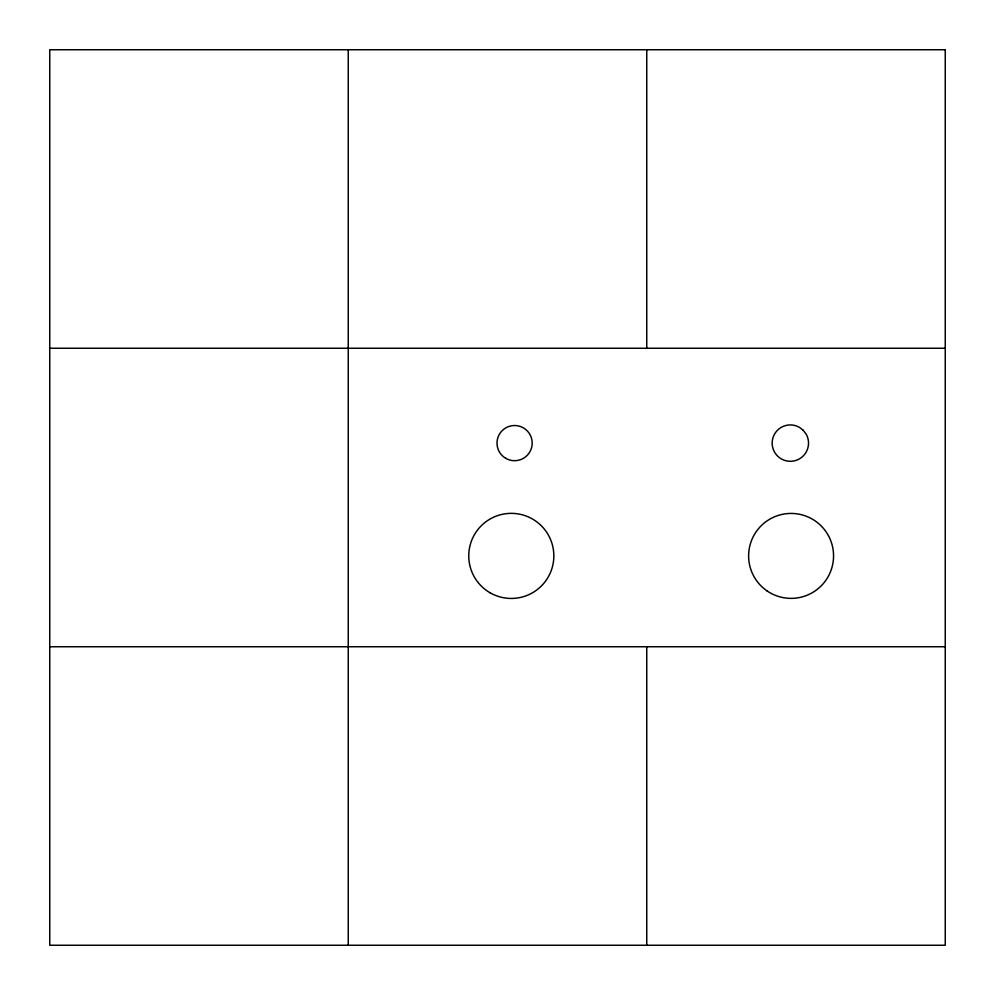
<?xml version="1.0" encoding="UTF-8"?>
<svg xmlns="http://www.w3.org/2000/svg" width="995" height="995" viewBox="0 0 995 995"><rect width="100%" height="100%" fill="white"/><g stroke="black" fill="none" stroke-linecap="round" stroke-linejoin="round"><path stroke-width="1.49" d="M49.75 348.25L945.25 348.25M49.75 646.75L945.25 646.75M646.75 49.75L646.75 348.25M646.75 646.75L646.75 945.25M348.25 49.75L348.25 945.25M945.25 49.75L49.75 49.75L49.75 945.25L945.25 945.25L945.25 49.75M803.201 430.25L799.433 427.365A18.184 18.184 0 0 0 772.431 439.952A18.184 18.184 0 0 0 793.5 461.021A18.184 18.184 0 0 0 806.099 434.019L803.201 430.25M766.747 590.707A42.474 42.474 0 0 0 833.4 559.576A42.474 42.474 0 0 0 773.115 517.425A42.474 42.474 0 0 0 766.747 590.707M490.025 592.746A42.549 42.549 0 0 0 553.842 555.906A42.549 42.549 0 0 0 490.025 519.054A42.549 42.549 0 0 0 490.025 592.746M505.796 458.347A17.599 17.599 0 0 0 532.188 443.111A17.599 17.599 0 0 0 505.796 427.875A17.599 17.599 0 0 0 505.796 458.347"/></g></svg>
